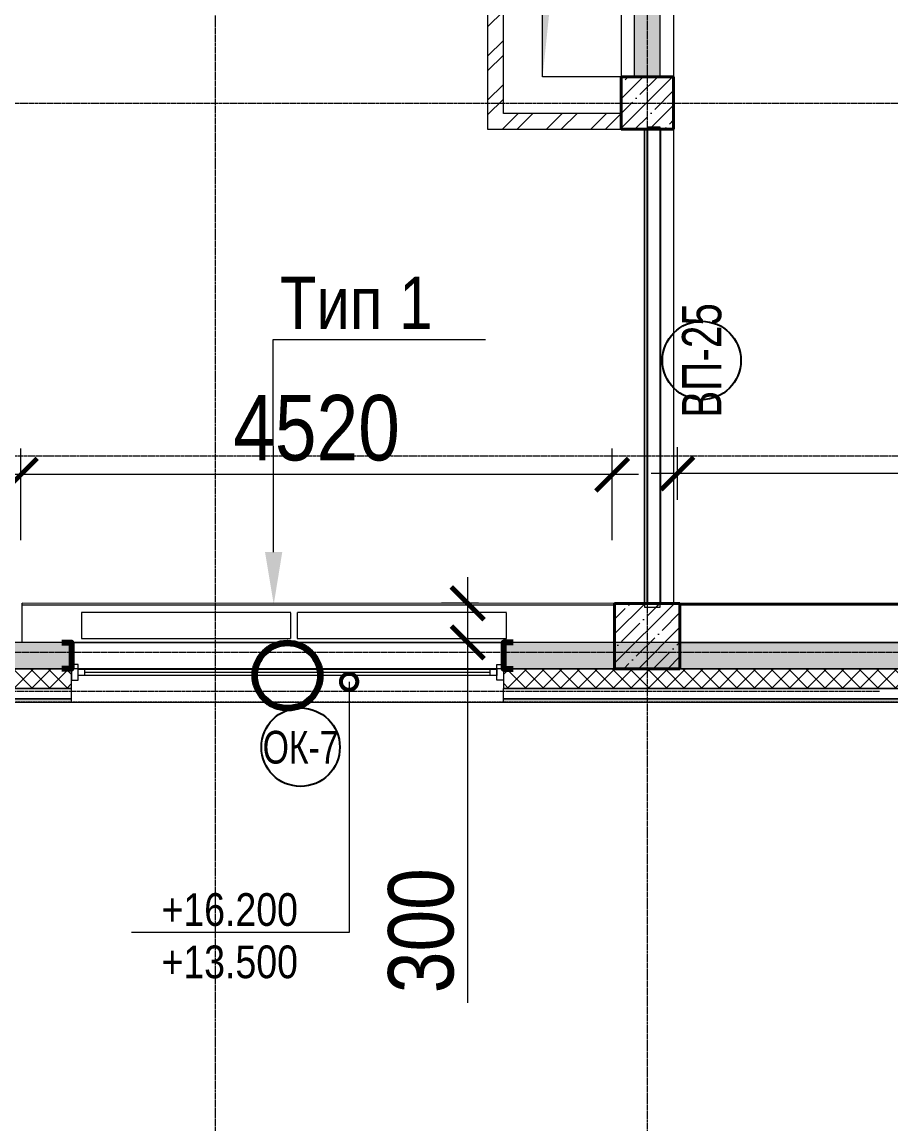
# Model space of a CAD drawing. Header units: millimetres. Extents: x -231292 to 573618, y -153144 to 564035.
# Drawn here: x 122150 to 128792, y 431296 to 439722 of the extents above; entities that cross this region are included whole.
import ezdxf
from ezdxf import colors
from ezdxf.entities.mleader import LeaderData, LeaderLine
from ezdxf.enums import TextEntityAlignment as Align
from ezdxf.math import Vec2, Vec3

# ---------------------------------------------------------------- set-up
doc = ezdxf.new("R2010")
doc.units = ezdxf.units.MM
for name, pattern in [('ADSK_Невидимые', [5, 3, -2]), ('CENTER2', [28.575, 19.05, -3.175, 3.175, -3.175]), ('DASHED', [19.05, 12.7, -6.35]), ('HIDDEN2', [4.7625, 3.175, -1.5875])]:
    doc.linetypes.add(name, pattern=pattern)
doc.layers.get('0').update_dxf_attribs({"color": 250})
doc.layers.get('Defpoints').update_dxf_attribs({"color": 250})
for name, color, linetype, lineweight in [('A-Wall_Материал_Газоблок_Контур', 250, 'Continuous', 0), ('АР_Витраж марка', 250, 'Continuous', 9), ('АР_Двери_витраж', 250, 'Continuous', 9), ('АР_Колонны', 250, 'Continuous', 35), ('АР_Окна', 250, 'Continuous', 5), ('АР_Окна марка', 250, 'Continuous', 9), ('АР_Отопительные приборы', 250, 'HIDDEN2', 0), ('АР_Размеры обшивки', 250, 'Continuous', 5), ('АР_Стены ЖБ', 250, 'Continuous', 35), ('АР_Стены кирпич', 250, 'Continuous', 20), ('АР_Стены ПЕНОблок', 250, 'Continuous', 20), ('АР_Тонкая', 250, 'Continuous', 5), ('АР_Утеплитель', 250, 'Continuous', 0), ('АР_Штриховка', 250, 'Continuous', 0), ('Зашивка радиаторов тип 1 (фанера и МДФ)', 250, 'Continuous', 0), ('Зашивка радиаторов тип 4 (акустик панели_мет.экран с перфор)', 250, 'Continuous', 0), ('КМ_Фахверки', 250, 'Continuous', 80), ('Марка окна', 250, 'Continuous', 0), ('ОВ_Шахты', 250, 'Continuous', 5), ('Размеры зашивки ГКЛ', 250, 'Continuous', 0), ('РД_Оси_100', 250, 'Continuous', 0), ('РД_проем_инж перемыч_фахверк', 250, 'Continuous', 18)]:
    doc.layers.add(name, color=color, linetype=linetype, lineweight=lineweight)
for name, color, linetype, lineweight, plot in [('АР_Делит', 250, 'Continuous', 0, False), ('ОВ_КЛАПАНЫ', 250, 'Continuous', 13, False), ('РД_Проем', 250, 'Continuous', 0, False)]:
    doc.layers.add(name, color=color, linetype=linetype, lineweight=lineweight, plot=plot)
doc.layers.add('РД_Витраж_перегородка', color=250, linetype='Continuous')
doc.styles.add('Arial_09', font='ARIALN.TTF', dxfattribs={"width": 0.9})
doc.styles.add('Isocpeur3', font='isocpeur.ttf')
doc.styles.add('style1', font='ARIALN.TTF')
doc.dimstyles.new('Dim200_ареал', dxfattribs={"dimscale": 100, "dimtxt": 5, "dimasz": 2.5, "dimexe": 2, "dimexo": 2, "dimgap": 1, "dimtad": 1, "dimzin": 12, "dimdsep": 46, "dimtxsty": 'style1', "dimblk": 'ARCHTICK', "dimcen": 3, "dimdle": 2, "dimclrd": 256, "dimclre": 256, "dimaunit": 1, "dimadec": 0, "dimazin": 3, "dimtfac": 1, "dimtmove": 1, "dimatfit": 3, "dimldrblk": 'OPEN30', "dimfxl": 5, "dimfxlon": 1, "dimtolj": 1, "dimtzin": 0, "dimlwd": 9, "dimlwe": 9, "dimarcsym": 0})
pattern_1 = [(45, (50428.77, 366201.75), (-112.2532, 112.2532), []), (45, (50541.02, 366201.75), (-112.2532, 112.2532), [198.4375, -39.6875, 0, -39.6875])]

# ---------------------------------------------------------------- blocks, each defined once
blk = doc.blocks.new('otv')
at = {"linetype": 'Continuous'}
blk.add_lwpolyline([(0, -1), (0, 0), (1, 0), (1, -1)], close=True, dxfattribs=at)
blk.add_solid([(0, -1), (0, 0), (0.1346, -0.1366), (1, 0)], dxfattribs=at)
blk = doc.blocks.new('_DotSmall')
at = {"color": 0, "linetype": 'ByBlock', "const_width": 0.5}
blk.add_lwpolyline([(-0.0625, 0, 1), (0.0625, 0, 1)], format="xyb", close=True, dxfattribs=at)
blk = doc.blocks.new('Ф_пеноблок 200')
at = {"layer": 'КМ_Фахверки'}
blk.add_lwpolyline([(0, -75), (0, 0), (200, 0), (200, -75)], dxfattribs=at)
blk = doc.blocks.new('СОШ_2200_АР_ОСИ_М100_28.05.24')
at = {"layer": 'АР_Делит', "color": 5, "linetype": 'DASHED'}
blk.add_lwpolyline([(114955, 135155), (114955, -355), (93595.036, -355), (93595.036, 13855), (94145, 13855), (94145, 68320), (66055, 68320), (66055, 13857.73), (83455, 13857.73), (83455, -355), (45245, -355), (45245, 13145), (44695, 13145), (44695, 26755), (45245, 26755), (45245, 68320), (20455, 68320), (20455, 26755), (27955, 26755), (27955, 13145), (-355, 13145), (-355, 100855), (37145, 100855), (37145, 129155)], dxfattribs=at)
at = {"layer": 'РД_Оси_100', "linetype": 'CENTER2'}
for p, q in [((73200, -6155), (73200, 139938.679)), ((-5954.958, 72900), (95715.503, 72900))]:
    blk.add_line(p, q, dxfattribs=at)
for points in [[(76500, 139938.679), (76500, -6155)], [(119910, 70200), (-5954.958, 70200)], [(95715.503, 68700), (-5454.958, 68700), (-5954.958, 68850)], [(78274.959, 68400), (-5454.958, 68400), (-5954.958, 68250)]]:
    blk.add_lwpolyline(points, dxfattribs=at)
blk = doc.blocks.new('Bottom_R_1600')
at = {"layer": 'АР_Отопительные приборы'}
blk.add_lwpolyline([(-800, -100), (800, -100), (800, 100), (-800, 100)], close=True, dxfattribs=at)
blk = doc.blocks.new('_ArchTick')
at = {"color": 0, "linetype": 'ByBlock', "const_width": 0.15}
blk.add_lwpolyline([(-0.5, -0.5), (0.5, 0.5)], dxfattribs=at)
blk = doc.blocks.new('*D1008')
at = {"layer": 'Defpoints', "color": 0, "transparency": 16777216}
for p in [(127158.8, 436269.8), (132658.8, 435899.8), (127158.8, 435868.5)]:
    blk.add_point(p, dxfattribs=at)
at = {"layer": 'АР_Размеры обшивки', "lineweight": 9, "transparency": 16777216}
for p, q in [((127158.8, 436068.5), (127158.8, 436469.8)), ((132658.8, 436099.8), (132658.8, 436469.8)), ((132858.8, 436269.8), (126958.8, 436269.8))]:
    blk.add_line(p, q, dxfattribs=at)
at = {"layer": 'АР_Размеры обшивки', "lineweight": 9, "transparency": 16777216, "xscale": 250, "yscale": 250, "zscale": 250, "rotation": 180}
blk.add_blockref('_ArchTick', (127158.8, 436269.8), dxfattribs=at)
at = {"layer": 'АР_Размеры обшивки', "lineweight": 9, "transparency": 16777216, "xscale": 250, "yscale": 250, "zscale": 250}
blk.add_blockref('_ArchTick', (132658.8, 436269.8), dxfattribs=at)
at = {"layer": 'АР_Размеры обшивки', "color": 0, "transparency": 16777216, "insert": (129908.8, 436625), "char_height": 500, "attachment_point": 5, "style": 'style1'}
blk.add_mtext('\\A1;5500', dxfattribs=at)
blk = doc.blocks.new('_Open30')
at = {"color": 0, "linetype": 'ByBlock', "lineweight": -2}
for p, q in [((-1, 0.268), (0, 0)), ((0, 0), (-1, -0.268)), ((0, 0), (-1, 0))]:
    blk.add_line(p, q, dxfattribs=at)
blk = doc.blocks.new('*D1010')
at = {"layer": 'Defpoints', "color": 0, "transparency": 16777216}
for p in [(122140.5, 436260.7), (122140.5, 435308.8), (126660.8, 435332.3)]:
    blk.add_point(p, dxfattribs=at)
at = {"layer": 'АР_Размеры обшивки', "lineweight": 9, "transparency": 16777216}
for p, q in [((122140.5, 435760.7), (122140.5, 436460.7)), ((126660.8, 435760.7), (126660.8, 436460.7)), ((126860.8, 436260.7), (121940.5, 436260.7))]:
    blk.add_line(p, q, dxfattribs=at)
at = {"layer": 'АР_Размеры обшивки', "lineweight": 9, "transparency": 16777216, "xscale": 250, "yscale": 250, "zscale": 250, "rotation": 180}
blk.add_blockref('_ArchTick', (122140.5, 436260.7), dxfattribs=at)
at = {"layer": 'АР_Размеры обшивки', "lineweight": 9, "transparency": 16777216, "xscale": 250, "yscale": 250, "zscale": 250}
blk.add_blockref('_ArchTick', (126660.8, 436260.7), dxfattribs=at)
at = {"layer": 'АР_Размеры обшивки', "color": 0, "transparency": 16777216, "insert": (124400.6, 436616), "char_height": 500, "attachment_point": 5, "style": 'style1'}
blk.add_mtext('\\A1;4520', dxfattribs=at)
blk = doc.blocks.new('*D988')
at = {"layer": 'Defpoints', "color": 0, "transparency": 16777216}
for p in [(125556.5, 435277.1), (125838.5, 435277.1), (125838.5, 434977.1)]:
    blk.add_point(p, dxfattribs=at)
at = {"layer": 'АР_Размеры обшивки', "lineweight": 9, "transparency": 16777216}
for p, q in [((125556.5, 434777.1), (125556.5, 435477.1)), ((125638.5, 435277.1), (125356.5, 435277.1)), ((125638.5, 434977.1), (125356.5, 434977.1)), ((125556.5, 432221.5), (125556.5, 434977.1))]:
    blk.add_line(p, q, dxfattribs=at)
at = {"layer": 'АР_Размеры обшивки', "lineweight": 9, "transparency": 16777216, "xscale": 250, "yscale": 250, "zscale": 250}
for p, rotation in [((125556.5, 435277.1), 90), ((125556.5, 434977.1), 270)]:
    blk.add_blockref('_ArchTick', p, dxfattribs=dict(at, rotation=rotation))
at = {"layer": 'АР_Размеры обшивки', "color": 0, "transparency": 16777216, "insert": (125201.2, 432773.6), "char_height": 500, "attachment_point": 5, "rotation": 90, "style": 'style1'}
blk.add_mtext('\\A1;300', dxfattribs=at)
blk = doc.blocks.new('МОК-Наименование')
at = {"layer": 'Defpoints'}
blk.add_circle((0, 0), 3, dxfattribs=at)
at = {"color": 0, "linetype": 'ByBlock', "lineweight": -2, "style": 'Isocpeur3', "width": 0.8, "flags": 4}
blk.add_attdef('АР-ОКНО:НАИМЕНОВАНИЕ', text='', height=2.5, dxfattribs=at).set_placement((0, 0), align=Align.MIDDLE)
blk = doc.blocks.new('МаркаВитража1')
at = {"layer": 'Defpoints'}
blk.add_circle((0, 0), 3, dxfattribs=at)
at = {"color": 0, "linetype": 'ByBlock', "lineweight": -2, "style": 'Arial_09', "width": 0.9}
blk.add_attdef('АР-ОКНО:НАИМЕНОВАНИЕ', text='', height=3, dxfattribs=at).set_placement((0, 0), align=Align.MIDDLE)

msp = doc.modelspace()

# ---------------------------------------------------------------- hatches: boundary and pattern name
at = {"layer": 'АР_Штриховка', "linetype": 'Continuous', "lineweight": 0}
h = msp.add_hatch(dxfattribs=at)
h.set_pattern_fill('ANSI32', color=256, scale=25, style=0)
h.set_pattern_definition([(45, (50428.77, 366201.75), (-168.3798, 168.3798), []), (45, (50541.02, 366201.75), (-168.3798, 168.3798), [])])
h.paths.add_polyline_path([(125708.769, 438901.753), (125828.769, 439021.753), (125828.769, 445151.753), (125708.769, 445151.753)], flags=0)
h.paths.add_polyline_path([(125708.769, 446551.753), (125828.769, 446551.753), (125828.769, 446681.753), (125798.769, 446761.753), (125708.769, 446801.753)], flags=0)
h.paths.add_polyline_path([(125708.769, 446801.753), (125798.769, 446761.753), (125828.769, 446801.753), (125828.768, 448201.753), (125708.768, 448321.753)], flags=0)
h = msp.add_hatch(dxfattribs=at)
h.set_pattern_fill('AR-CONC', color=256, angle=-315, style=0)
h.set_pattern_definition([(95, (50428.77, 366201.75), (140.09465, 117.55338), [19.05, -209.55]), (40, (50428.77, 366201.75), (-160.01845, 110.17673), [15.24, -167.64058]), (145.45144, (50440.44, 366211.55), (-19.9238, 227.7301), [16.19, -178.09024]), (91.1842, (50392.85, 366237.67), (221.41024, 161.9534), [28.575, -314.325]), (141.63556, (50411.3, 366251.17), (-7.0866, 342.82676), [24.285, -267.1356]), (36.18415, (50392.85, 366237.67), (-7.0866, 342.82676), [22.86, -251.4597]), (66, (50419.79, 366246.65), (179.51998, 34.89515), [19.05, -209.55]), (11, (50419.79, 366246.65), (-86.53993, 173.9412), [15.24, -167.64]), (116.45145, (50434.75, 366249.56), (92.98005, 208.83634), [16.19, -178.08994]), (82.5, (50428.77, 366201.75), (-57.60547, 61.973414), [0, -165.608, 0, -170.18, 0, -168.275]), (52.5, (50428.77, 366201.75), (-23.58973, 118.087), [0, -97.028, 0, -161.798, 0, -64.135]), (12.5, (50388.716, 366161.7), (99.927863, 91.826196), [0, -63.5, 0, -198.12, 0, -262.89]), (2.5, (50370.76, 366143.74), (86.7639, 122.72239), [0, -82.55, 0, -131.572, 0, -186.69])])
h.paths.add_polyline_path([(127028.768, 444911.539), (126828.768, 444911.539), (126828.768, 439301.753), (127028.768, 439301.753)], flags=0)
at = {"layer": 'АР_Штриховка', "linetype": 'Continuous', "lineweight": 5}
h = msp.add_hatch(dxfattribs=at)
h.set_pattern_fill('ANSI35', color=256, scale=25, style=0)
h.set_pattern_definition(pattern_1)
h.paths.add_polyline_path([(126728.768, 438901.753), (127128.768, 438901.753), (127128.768, 439301.753), (126728.768, 439301.753)], flags=0)
at = {"layer": 'АР_Штриховка', "linetype": 'Continuous', "lineweight": 0}
h = msp.add_hatch(dxfattribs=at)
h.set_pattern_fill('ANSI32', color=256, scale=25, style=0)
h.set_pattern_definition([(45, (50428.77, 366201.75), (-168.3798, 168.3798), []), (45, (50541.02, 366201.75), (-168.3798, 168.3798), [])])
h.paths.add_polyline_path([(126728.768, 438901.753), (126728.768, 439021.753), (125828.769, 439021.753), (125708.769, 438901.753)], flags=0)
at = {"layer": 'АР_Штриховка', "linetype": 'Continuous', "lineweight": 5}
h = msp.add_hatch(dxfattribs=at)
h.set_pattern_fill('ANSI35', color=256, scale=25, style=0)
h.set_pattern_definition(pattern_1)
h.paths.add_polyline_path([(126678.768, 434776.753), (127178.768, 434776.753), (127178.768, 435276.753), (126678.768, 435276.753)], flags=0)
at = {"layer": 'АР_Штриховка', "linetype": 'Continuous', "lineweight": 0}
h = msp.add_hatch(dxfattribs=at)
h.set_pattern_fill('ANSI32', color=256, scale=25, style=0)
h.set_pattern_definition([(45, (50428.77, 366201.75), (-168.3798, 168.3798), []), (45, (50541.02, 366201.75), (-168.3798, 168.3798), [])])
h.paths.add_polyline_path([(126908.768, 435246.225), (127028.768, 435246.225), (127028.768, 435276.753), (126908.768, 435276.753)], flags=0)

# ---------------------------------------------------------------- linework, layer by layer
at = {"lineweight": 0}
msp.add_lwpolyline([(127128.768, 448601.752), (127128.768, 435276.753)], dxfattribs=at)
at = {"layer": 'A-Wall_Материал_Газоблок_Контур', "linetype": 'Continuous', "lineweight": 0}
msp.add_line((125828.768, 434976.753), (122528.768, 434976.753), dxfattribs=at)
at = {"layer": 'АР_Двери_витраж', "linetype": 'Continuous', "lineweight": 9}
for p, q in [((127028.768, 438916.819), (126928.768, 438916.819)), ((126928.768, 438916.819), (126928.768, 438901.753)), ((127028.768, 438901.753), (127028.768, 438916.819)), ((126928.768, 438901.753), (127028.768, 438901.753)), ((127028.768, 435276.753), (126928.768, 435276.753)), ((126928.768, 435276.753), (126928.768, 435276.753)), ((126928.768, 435276.753), (127028.768, 435276.753)), ((127028.768, 435276.753), (127028.768, 435276.753))]:
    msp.add_line(p, q, dxfattribs=at)
at = {"layer": 'АР_Колонны', "linetype": 'HIDDEN2', "lineweight": 25}
for p, q in [((126728.768, 439301.753), (127128.768, 439301.753)), ((126728.768, 438901.753), (126728.768, 439301.753)), ((127128.768, 439301.753), (127128.768, 438901.753)), ((127128.768, 438901.753), (126728.768, 438901.753)), ((126678.768, 435276.753), (127178.768, 435276.753)), ((126678.768, 434776.753), (126678.768, 435276.753)), ((127178.768, 435276.753), (127178.768, 434776.753)), ((127178.768, 434776.753), (126678.768, 434776.753))]:
    msp.add_line(p, q, dxfattribs=at)
at = {"layer": 'АР_Колонны', "linetype": 'Continuous', "lineweight": 35}
for p, q in [((127128.768, 439301.753), (126728.768, 439301.753)), ((126728.768, 439301.753), (126728.768, 438901.753)), ((127128.768, 438901.753), (127128.768, 439301.753)), ((126728.768, 438901.753), (127128.768, 438901.753)), ((127178.768, 435276.753), (126678.768, 435276.753)), ((126678.768, 435276.753), (126678.768, 434776.753)), ((127178.768, 434776.753), (127178.768, 435276.753)), ((126678.768, 434776.753), (127178.768, 434776.753))]:
    msp.add_line(p, q, dxfattribs=at)
at = {"layer": 'АР_Окна', "linetype": 'Continuous', "lineweight": 5}
for p, q in [((122528.768, 434976.753), (125828.768, 434976.753)), ((122628.768, 434724.253), (122628.768, 434774.253)), ((125728.768, 434724.253), (125728.768, 434774.253))]:
    msp.add_line(p, q, dxfattribs=at)
for points in [[(122578.768, 434809.253), (122528.768, 434809.253), (122528.768, 434689.253), (122578.768, 434689.253)], [(125778.768, 434809.253), (125828.768, 434809.253), (125828.768, 434689.253), (125778.768, 434689.253)]]:
    msp.add_lwpolyline(points, close=True, dxfattribs=at)
at = {"layer": 'АР_Стены ЖБ', "linetype": 'Continuous', "lineweight": 40}
for p, q in [((127128.768, 439301.753), (126728.768, 439301.753)), ((126728.768, 439301.753), (126728.768, 438901.753)), ((127128.768, 438901.753), (127128.768, 439301.753)), ((126728.768, 438901.753), (127128.768, 438901.753)), ((127178.768, 435276.753), (126678.768, 435276.753)), ((126678.768, 435276.753), (126678.768, 434776.753)), ((127178.768, 434776.753), (127178.768, 435276.753)), ((126678.768, 434776.753), (127178.768, 434776.753))]:
    msp.add_line(p, q, dxfattribs=at)
at = {"layer": 'АР_Стены кирпич', "linetype": 'Continuous', "lineweight": 20}
for p, q in [((125708.769, 445151.753), (125708.769, 438901.753)), ((125828.769, 439021.753), (125828.769, 445151.753)), ((126728.768, 439021.753), (125828.769, 439021.753)), ((126728.768, 438901.753), (126728.768, 439021.753)), ((125708.769, 438901.753), (126728.768, 438901.753)), ((127028.768, 435276.753), (126908.768, 435276.753)), ((126908.768, 435276.753), (126908.768, 435246.225)), ((126908.768, 435246.225), (127028.768, 435246.225)), ((127028.768, 435246.225), (127028.768, 435276.753))]:
    msp.add_line(p, q, dxfattribs=at)
at = {"layer": 'АР_Стены кирпич', "linetype": 'ADSK_Невидимые', "lineweight": 0}
msp.add_lwpolyline([(127028.768, 438901.753), (126908.768, 438901.753), (126908.768, 435276.753), (127028.768, 435276.753)], close=True, dxfattribs=at)
at = {"layer": 'АР_Стены ПЕНОблок', "linetype": 'Continuous', "lineweight": 20}
for p, q in [((126828.768, 444911.539), (126828.768, 439301.753)), ((127028.768, 439301.753), (127028.768, 444911.539)), ((126828.768, 439301.753), (127028.768, 439301.753)), ((122528.768, 434976.753), (121328.768, 434976.753)), ((122528.768, 434776.753), (122528.768, 434976.753)), ((144628.768, 434976.753), (125828.768, 434976.753)), ((125828.768, 434976.753), (125828.768, 434776.753)), ((121328.768, 434776.753), (122528.768, 434776.753)), ((125828.768, 434776.753), (144628.768, 434776.753))]:
    msp.add_line(p, q, dxfattribs=at)
at = {"layer": 'АР_Тонкая', "linetype": 'Continuous', "lineweight": 5}
for p, q in [((122528.768, 434626.753), (121328.768, 434626.753)), ((122528.768, 434521.753), (122528.768, 434626.753)), ((144628.768, 434626.753), (125828.768, 434626.753)), ((125828.768, 434521.753), (125828.768, 434626.753)), ((121328.768, 434546.753), (122528.768, 434546.753)), ((122528.768, 434546.753), (121328.768, 434546.753)), ((125828.768, 434546.753), (144628.768, 434546.753)), ((144628.768, 434546.753), (125828.768, 434546.753)), ((121328.768, 434521.753), (122528.768, 434521.753)), ((125828.768, 434521.753), (144628.768, 434521.753))]:
    msp.add_line(p, q, dxfattribs=at)
at = {"layer": 'АР_Утеплитель', "linetype": 'Continuous', "lineweight": 0}
for p, q in [((122528.768, 434776.753), (121328.768, 434776.753)), ((122528.768, 434626.753), (122528.768, 434776.753)), ((144628.768, 434776.753), (125828.768, 434776.753)), ((125828.768, 434776.753), (125828.768, 434626.753)), ((121328.768, 434626.753), (122528.768, 434626.753)), ((125828.768, 434626.753), (144628.768, 434626.753))]:
    msp.add_line(p, q, dxfattribs=at)
at = {"layer": 'Зашивка радиаторов тип 1 (фанера и МДФ)', "linetype": 'Continuous', "lineweight": 0}
for p, q in [((122150.301, 434978.775), (122150.473, 435278.775)), ((126678.933, 435263.669), (122150.466, 435266.275)), ((122150.466, 435266.275), (126678.933, 435263.669)), ((126678.94, 435276.169), (122150.473, 435278.775)), ((126678.768, 434976.169), (126678.94, 435276.169)), ((122150.301, 434978.775), (126678.768, 434976.169))]:
    msp.add_line(p, q, dxfattribs=at)
at = {"layer": 'Зашивка радиаторов тип 4 (акустик панели_мет.экран с перфор)', "linetype": 'Continuous', "lineweight": 0}
for p, q in [((127178.798, 435264.253), (127178.768, 434976.753)), ((127178.8, 435276.753), (127178.798, 435264.253)), ((132678.798, 435263.669), (127178.798, 435264.253)), ((127178.798, 435264.253), (132678.798, 435263.669)), ((132678.799, 435276.169), (127178.8, 435276.753)), ((127178.768, 434976.753), (132678.768, 434976.169))]:
    msp.add_line(p, q, dxfattribs=at)
at = {"layer": 'РД_Витраж_перегородка', "linetype": 'Continuous', "lineweight": -3}
for p, q in [((126928.768, 438901.753), (126928.768, 435276.753)), ((127028.768, 438901.753), (127028.768, 435276.753))]:
    msp.add_line(p, q, dxfattribs=at)
at = {"layer": 'РД_Проем', "linetype": 'Continuous', "lineweight": 0}
for p, q in [((126908.768, 435276.753), (126908.768, 438901.753)), ((127028.768, 435276.753), (127028.768, 438901.753))]:
    msp.add_line(p, q, dxfattribs=at)
at = {"layer": 'РД_проем_инж перемыч_фахверк', "linetype": 'Continuous', "lineweight": 18}
for p, q in [((126908.768, 438901.753), (126908.768, 435276.753)), ((127028.768, 438901.753), (127028.768, 435276.753))]:
    msp.add_line(p, q, dxfattribs=at)

# ---------------------------------------------------------------- block references
at = {"layer": 'АР_Витраж марка', "linetype": 'Continuous', "lineweight": 9, "xscale": 100, "yscale": 100, "zscale": 100, "rotation": 89.99999999999999}
msp.add_blockref('МаркаВитража1', (127344.584, 437133.797), dxfattribs=at).add_auto_attribs({'АР-ОКНО:НАИМЕНОВАНИЕ': 'ВП-25'})
at = {"layer": 'АР_Отопительные приборы'}
for p in [(123403.07, 435106.753), (125052.979, 435106.753)]:
    msp.add_blockref('Bottom_R_1600', p, dxfattribs=at)
at = {"layer": 'КМ_Фахверки', "rotation": 270}
msp.add_blockref('Ф_пеноблок 200', (122528.768, 434976.753), dxfattribs=at)
at = {"layer": 'КМ_Фахверки', "xscale": -1, "rotation": 90}
msp.add_blockref('Ф_пеноблок 200', (125828.768, 434976.753), dxfattribs=at)
at = {"layer": 'ОВ_Шахты', "xscale": 600, "yscale": 900}
msp.add_blockref('otv', (126128.768, 440201.753), dxfattribs=at)

# ---------------------------------------------------------------- dimensions: what is measured, and where the dimension line sits
at = {"layer": 'АР_Размеры обшивки'}
for base, p1, p2, picture, middle in [((122140.48, 436260.7), (126660.772, 435332.336), (122140.48, 435308.774), '*D1010', (124400.626, 436615.987)), ((127158.806, 436269.752), (132658.774, 435899.752), (127158.806, 435868.502), '*D1008', (129908.79, 436625.039))]:
    dim = msp.add_linear_dim(base=base, p1=p1, p2=p2, dimstyle='Dim200_ареал', override={"dimdec": 0}, dxfattribs=at)
    dim.commit()
    dim.dimension.update_dxf_attribs({"geometry": picture, "text_midpoint": middle})
dim = msp.add_linear_dim(base=(125556.508, 435277.079), p1=(125838.508, 434977.079), p2=(125838.508, 435277.079), angle=90, dimstyle='Dim200_ареал', override={"dimdec": 0}, dxfattribs=at)
dim.commit()
dim.dimension.update_dxf_attribs({"geometry": '*D988', "text_midpoint": (125253.864, 432773.61), "dimtype": 160})

# ---------------------------------------------------------------- leaders
at = {"layer": 'Марка окна', "lineweight": 0, "ltscale": 20}
ml = msp.add_multileader_mtext('Standard', dxfattribs=at)
ml.set_content('+16.200\\P+13.500', color=256, style='style1')
ml.set_leader_properties(color=256, linetype='ByLayer', lineweight=-1)
ml.set_arrow_properties(name='DOTSMALL')
ml.build(insert=Vec2(0, 0))
ml.multileader.update_dxf_attribs({"text_left_attachment_type": 6, "text_right_attachment_type": 6, "dogleg_length": 200, "arrow_head_size": 250})
ctx = ml.context
ctx.base_point, ctx.char_height, ctx.arrow_head_size, ctx.landing_gap_size, ctx.plane_origin = Vec3(123215.417, 432760.406), 250, 250, 0, Vec3(122969.23, 432075.879)
ctx.left_attachment, ctx.right_attachment = 6, 6
notes = []
notes.append((ctx, [(0, (1, 1, 0), (124649.33, 432760.406), (-1, 0), 420.441, [(0, [(124649.522, 434677.289)], 0, [])])]))
ctx.mtext.insert, ctx.mtext.line_spacing_factor, ctx.mtext.flow_direction = Vec3(123215.417, 433060.406), 0.96, 5
ctx.mtext.has_bg_fill, ctx.mtext.bg_color, ctx.mtext.bg_scale_factor, ctx.mtext.bg_transparency, ctx.mtext.use_window_bg_color = 1, -1027028792, 1.5, 0, 1
at = {"layer": 'Размеры зашивки ГКЛ'}
ml = msp.add_multileader_mtext('Standard', dxfattribs=at)
ml.set_content('\\pxsm1;Тип 1 ', color=(0, 0, 138), style='style1')
ml.set_leader_properties(color=256, linetype='ByLayer', lineweight=9)
ml.build(insert=Vec2(0, 0))
ml.multileader.update_dxf_attribs({"has_dogleg": 0, "text_left_attachment_type": 6, "text_right_attachment_type": 6, "text_bottom_attachment_type": 10, "dogleg_length": 25, "arrow_head_size": 400})
ctx = ml.context
ctx.base_point, ctx.char_height, ctx.arrow_head_size, ctx.landing_gap_size, ctx.plane_origin = Vec3(124070.104, 437294.2), 400, 400, 50, Vec3(117210.916, 444264.764)
ctx.left_attachment, ctx.right_attachment, ctx.top_attachment = 6, 6, 10
notes.append((ctx, [(0, (1, 1, 0), (124045.104, 437294.2), (1, 0), 25, [(1, [(124073.522, 435268.286)], 0, [])])]))
ctx.mtext.insert, ctx.mtext.width, ctx.mtext.defined_height, ctx.mtext.line_spacing_factor, ctx.mtext.flow_direction = Vec3(124120.104, 437774.2), 1668.44707, 600, 0.3, 5
for ctx, leaders in notes:
    for number, flags, end, landing, length, lines in leaders:
        leader = LeaderData()
        leader.index, (leader.has_last_leader_line, leader.has_dogleg_vector, leader.attachment_direction) = number, flags
        leader.last_leader_point, leader.dogleg_vector, leader.dogleg_length = Vec3(end), Vec3(landing), length
        for number, points, colour, breaks in lines:
            line = LeaderLine()
            line.index, line.vertices, line.color, line.breaks = number, Vec3.list(points), colors.encode_raw_color(colour), breaks
            leader.lines.append(line)
        ctx.leaders.append(leader)

# ---------------------------------------------------------------- next in the draw order: hatches: boundary and pattern name
at = {"layer": 'АР_Штриховка', "linetype": 'Continuous', "lineweight": 0}
h = msp.add_hatch(dxfattribs=at)
h.set_pattern_fill('AR-CONC', color=256, style=0)
h.set_pattern_definition([(50, (50428.77, 366201.75), (182.18467, -15.93909), [19.05, -209.55]), (355, (50428.77, 366201.75), (-35.24342, 191.05685), [15.24, -167.64058]), (100.45144, (50443.95, 366200.42), (146.94125, 175.11775), [16.19, -178.09024]), (46.1842, (50428.77, 366252.55), (271.07904, -42.04233), [28.575, -314.325]), (96.63556, (50451.36, 366249.05), (237.40413, 247.4261), [24.285, -267.1356]), (351.18415, (50428.77, 366252.55), (237.40413, 247.4261), [22.86, -251.4597]), (21, (50454.17, 366239.85), (151.6144, -102.2652), [19.05, -209.55]), (326, (50454.17, 366239.85), (61.80203, 184.18797), [15.24, -167.64]), (71.45144, (50466.8, 366231.33), (213.41642, 81.92277), [16.19, -178.08994]), (37.5, (50428.77, 366201.75), (3.088603, 84.55504), [0, -165.608, 0, -170.18, 0, -168.275]), (7.5, (50428.77, 366201.75), (66.81966, 100.180575), [0, -97.028, 0, -161.798, 0, -64.135]), (327.5, (50372.126, 366201.75), (135.590595, -5.728744), [0, -63.5, 0, -198.12, 0, -262.89]), (317.5, (50346.73, 366201.75), (148.12918, 25.42649), [0, -82.55, 0, -131.572, 0, -186.69])])
h.paths.add_polyline_path([(144628.768, 434776.753), (144628.768, 434976.753), (125828.768, 434976.753), (125828.768, 434776.753)], flags=0)
h.paths.add_polyline_path([(122528.768, 434776.753), (122528.768, 434976.753), (121328.768, 434976.753), (121328.768, 434776.753)], flags=0)
h = msp.add_hatch(dxfattribs=at)
h.set_pattern_fill('ANSI37', color=256, scale=30, style=0)
h.set_pattern_definition([(45, (50428.77, 366201.75), (-67.35192, 67.35192), []), (135, (50428.77, 366201.75), (-67.35192, -67.35192), [])])
h.paths.add_polyline_path([(144628.768, 434626.753), (144628.768, 434776.753), (125828.768, 434776.753), (125828.768, 434626.753)], flags=0)
h.paths.add_polyline_path([(122528.768, 434626.753), (122528.768, 434776.753), (121328.768, 434776.753), (121328.768, 434626.753)], flags=0)
h = msp.add_hatch(dxfattribs=at)
h.set_pattern_fill('_U', color=256, style=0, pattern_type=0)
h.set_pattern_definition([(360, (50428.7677, 366201.7525), (-2e-16, 1), [])])
h.paths.add_polyline_path([(144628.768, 434521.753), (144628.768, 434546.753), (125828.768, 434546.753), (125828.768, 434521.753)], flags=0)
h.paths.add_polyline_path([(122528.768, 434521.753), (122528.768, 434546.753), (121328.768, 434546.753), (121328.768, 434521.753)], flags=0)

# ---------------------------------------------------------------- next in the draw order: linework, layer by layer
at = {"layer": 'A-Wall_Материал_Газоблок_Контур', "linetype": 'Continuous', "lineweight": 0}
msp.add_line((122528.768, 434521.753), (125828.768, 434521.753), dxfattribs=at)
at = {"layer": 'АР_Окна', "linetype": 'Continuous', "lineweight": 5}
for p, q in [((122628.768, 434749.253), (125728.768, 434749.253)), ((122528.768, 434521.753), (125828.768, 434521.753))]:
    msp.add_line(p, q, dxfattribs=at)
msp.add_lwpolyline([(122578.768, 434724.253), (122578.768, 434774.253), (125778.768, 434774.253), (125778.768, 434724.253)], close=True, dxfattribs=at)
at = {"layer": 'КМ_Фахверки', "lineweight": 5}
msp.add_lwpolyline([(144828.768, 434776.753), (116228.768, 434776.752), (116228.768, 379801.753), (144828.768, 379801.753), (144828.768, 434776.753)], dxfattribs=at)
at = {"layer": 'ОВ_КЛАПАНЫ', "lineweight": 90}
msp.add_circle((124178.768, 434724.253), 250, dxfattribs=at)

# ---------------------------------------------------------------- next in the draw order: block references
at = {"layer": 'АР_Окна марка', "linetype": 'Continuous', "lineweight": 9}
ref = msp.add_blockref('МОК-Наименование', (124278.768, 434176.753, -900), dxfattribs=dict(at, xscale=100, yscale=100, zscale=100))
ref.add_attrib('АР-ОКНО:НАИМЕНОВАНИЕ', 'ОК-7', dxfattribs={"layer": '0', "color": 0, "linetype": 'ByBlock', "lineweight": -2, "height": 250, "style": 'Arial_09', "width": 0.9}).set_placement((124278.768, 434176.753, -900), align=Align.MIDDLE)
at = {"layer": 'РД_Оси_100'}
msp.add_blockref('СОШ_2200_АР_ОСИ_М100_28.05.24', (50428.768, 366201.753), dxfattribs=at)

doc.saveas('drawing.dxf')
